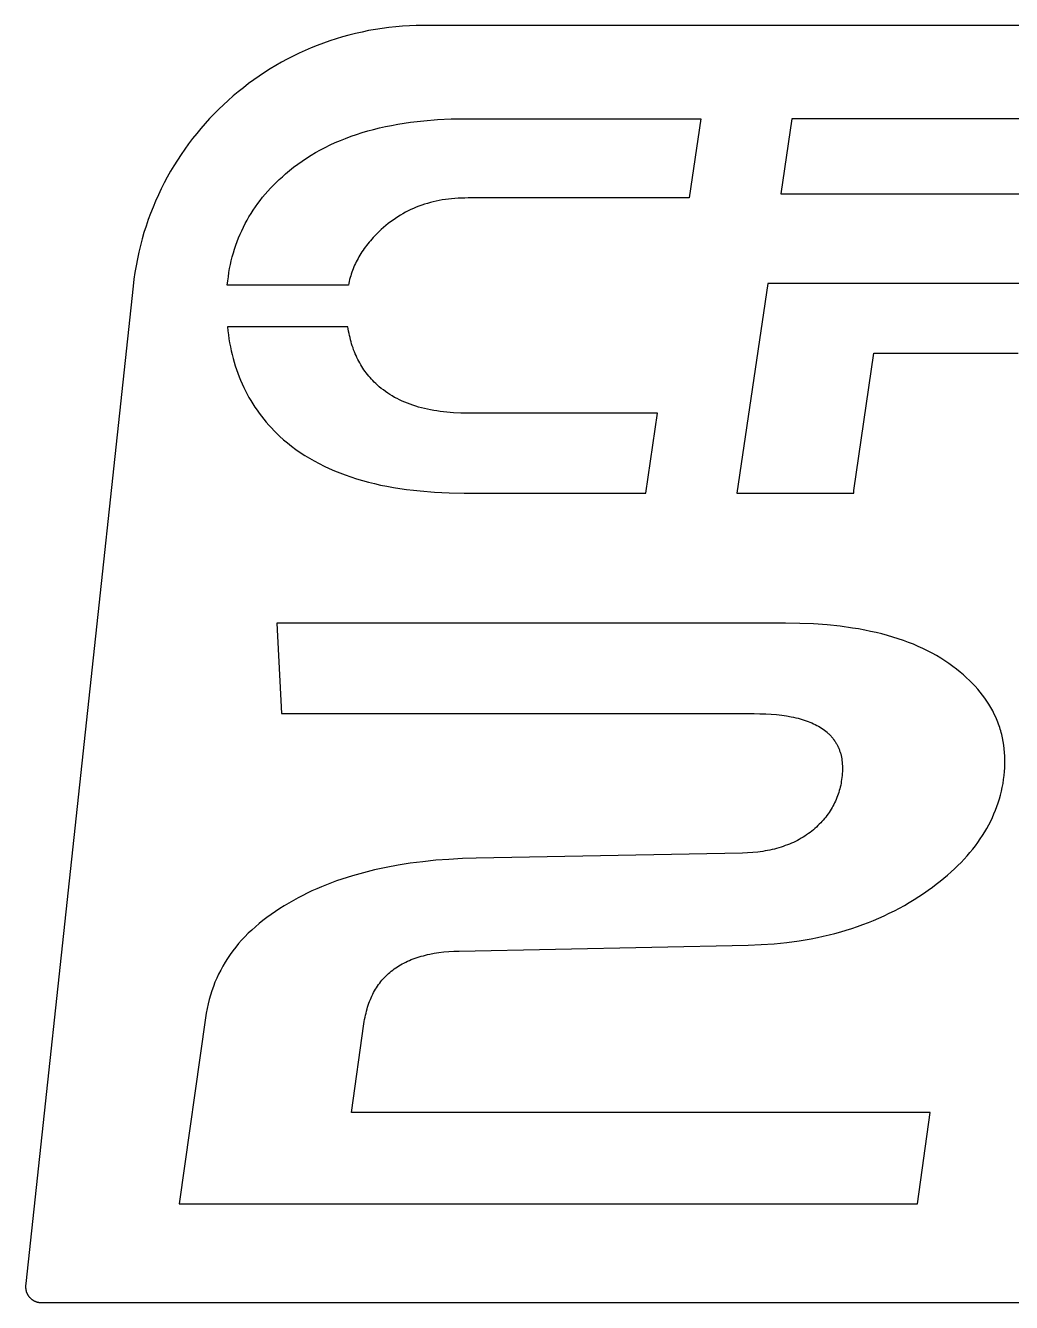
# Model space of a CAD drawing. Extents: x -120528 to -38681, y -40362 to 40632.
# Drawn here: x -62403.7 to -62311, y -38336 to -38216 of the extents above; entities that cross this region are included whole.
import ezdxf

# ---------------------------------------------------------------- set-up
doc = ezdxf.new("R2010")
doc.units = 0
doc.layers.get('0').update_dxf_attribs({"linetype": 'CONTINUOUS'})

msp = doc.modelspace()

# ---------------------------------------------------------------- linework, layer by layer
at = {"color": 40, "linetype": 'Continuous'}
for p, q in [((-62370.79, -38216.34), (-62371.42, -38216.45)), ((-62370.16, -38216.24), (-62370.79, -38216.34)), ((-62369.52, -38216.16), (-62370.16, -38216.24)), ((-62368.88, -38216.09), (-62369.52, -38216.16)), ((-62368.24, -38216.04), (-62368.88, -38216.09)), ((-62367.59, -38216), (-62368.24, -38216.04)), ((-62366.94, -38215.98), (-62367.59, -38216)), ((-62366.28, -38215.97), (-62366.94, -38215.98)), ((-61898.83, -38215.97), (-62366.28, -38215.97)), ((-62375.07, -38217.41), (-62375.66, -38217.62)), ((-62374.48, -38217.22), (-62375.07, -38217.41)), ((-62373.88, -38217.04), (-62374.48, -38217.22)), ((-62373.27, -38216.87), (-62373.88, -38217.04)), ((-62372.66, -38216.72), (-62373.27, -38216.87)), ((-62372.04, -38216.58), (-62372.66, -38216.72)), ((-62371.42, -38216.45), (-62372.04, -38216.58)), ((-62377.96, -38218.58), (-62378.52, -38218.85)), ((-62377.4, -38218.32), (-62377.96, -38218.58)), ((-62376.83, -38218.07), (-62377.4, -38218.32)), ((-62376.25, -38217.84), (-62376.83, -38218.07)), ((-62375.66, -38217.62), (-62376.25, -38217.84)), ((-62380.15, -38219.73), (-62380.68, -38220.05)), ((-62379.61, -38219.42), (-62380.15, -38219.73)), ((-62379.07, -38219.13), (-62379.61, -38219.42)), ((-62378.52, -38218.85), (-62379.07, -38219.13)), ((-62382.22, -38221.07), (-62382.72, -38221.43)), ((-62381.71, -38220.72), (-62382.22, -38221.07)), ((-62381.2, -38220.38), (-62381.71, -38220.72)), ((-62380.68, -38220.05), (-62381.2, -38220.38)), ((-62383.68, -38222.19), (-62384.15, -38222.59)), ((-62383.2, -38221.81), (-62383.68, -38222.19)), ((-62382.72, -38221.43), (-62383.2, -38221.81)), ((-62385.07, -38223.41), (-62385.51, -38223.84)), ((-62384.62, -38223), (-62385.07, -38223.41)), ((-62384.15, -38222.59), (-62384.62, -38223)), ((-62386.37, -38224.72), (-62386.79, -38225.17)), ((-62385.95, -38224.27), (-62386.37, -38224.72)), ((-62385.51, -38223.84), (-62385.95, -38224.27)), ((-62364.96, -38224.81), (-62363.65, -38224.75)), ((-62363.65, -38224.75), (-62362.29, -38224.73)), ((-62362.29, -38224.73), (-62340.2, -38224.73)), ((-62340.2, -38224.73), (-62341.29, -38232.17)), ((-62331.64, -38224.73), (-62332.67, -38231.77)), ((-62306.54, -38224.73), (-62331.64, -38224.73)), ((-62387.19, -38225.64), (-62387.58, -38226.11)), ((-62386.79, -38225.17), (-62387.19, -38225.64)), ((-62372.04, -38226.03), (-62371.5, -38225.87)), ((-62371.5, -38225.87), (-62370.96, -38225.73)), ((-62370.96, -38225.73), (-62370.4, -38225.59)), ((-62370.4, -38225.59), (-62369.84, -38225.46)), ((-62369.84, -38225.46), (-62369.26, -38225.35)), ((-62369.26, -38225.35), (-62368.68, -38225.24)), ((-62368.68, -38225.24), (-62368.08, -38225.14)), ((-62368.08, -38225.14), (-62367.48, -38225.05)), ((-62367.48, -38225.05), (-62366.86, -38224.98)), ((-62366.86, -38224.98), (-62366.24, -38224.91)), ((-62366.24, -38224.91), (-62364.96, -38224.81)), ((-62388.34, -38227.09), (-62388.7, -38227.59)), ((-62387.97, -38226.6), (-62388.34, -38227.09)), ((-62387.58, -38226.11), (-62387.97, -38226.6)), ((-62375.04, -38227.19), (-62374.57, -38226.97)), ((-62374.57, -38226.97), (-62374.08, -38226.76)), ((-62374.08, -38226.76), (-62373.59, -38226.57)), ((-62373.59, -38226.57), (-62373.08, -38226.38)), ((-62373.08, -38226.38), (-62372.56, -38226.2)), ((-62372.56, -38226.2), (-62372.04, -38226.03)), ((-62389.05, -38228.1), (-62389.39, -38228.61)), ((-62388.7, -38227.59), (-62389.05, -38228.1)), ((-62377.27, -38228.43), (-62376.84, -38228.16)), ((-62376.84, -38228.16), (-62376.41, -38227.9)), ((-62376.41, -38227.9), (-62375.96, -38227.66)), ((-62375.96, -38227.66), (-62375.51, -38227.42)), ((-62375.51, -38227.42), (-62375.04, -38227.19)), ((-62389.72, -38229.14), (-62390.04, -38229.67)), ((-62389.39, -38228.61), (-62389.72, -38229.14)), ((-62378.86, -38229.6), (-62378.48, -38229.29)), ((-62378.48, -38229.29), (-62378.09, -38228.99)), ((-62378.09, -38228.99), (-62377.68, -38228.71)), ((-62377.68, -38228.71), (-62377.27, -38228.43)), ((-62390.64, -38230.76), (-62390.92, -38231.32)), ((-62390.35, -38230.22), (-62390.64, -38230.76)), ((-62390.04, -38229.67), (-62390.35, -38230.22)), ((-62380.38, -38230.98), (-62380.11, -38230.71)), ((-62380.11, -38230.71), (-62379.82, -38230.44)), ((-62379.82, -38230.44), (-62379.53, -38230.18)), ((-62379.53, -38230.18), (-62379.23, -38229.92)), ((-62379.23, -38229.92), (-62378.86, -38229.6)), ((-62391.19, -38231.89), (-62391.45, -38232.46)), ((-62390.92, -38231.32), (-62391.19, -38231.89)), ((-62381.39, -38232.11), (-62381.15, -38231.82)), ((-62381.15, -38231.82), (-62380.9, -38231.54)), ((-62380.9, -38231.54), (-62380.64, -38231.25)), ((-62380.64, -38231.25), (-62380.38, -38230.98)), ((-62332.67, -38231.77), (-62292.17, -38231.77)), ((-62391.69, -38233.04), (-62391.92, -38233.62)), ((-62391.45, -38232.46), (-62391.69, -38233.04)), ((-62382.28, -38233.31), (-62382.07, -38233)), ((-62382.07, -38233), (-62381.85, -38232.7)), ((-62381.85, -38232.7), (-62381.63, -38232.4)), ((-62381.63, -38232.4), (-62381.39, -38232.11)), ((-62367.21, -38233.16), (-62367.46, -38233.27)), ((-62366.95, -38233.05), (-62367.21, -38233.16)), ((-62366.69, -38232.95), (-62366.95, -38233.05)), ((-62366.43, -38232.85), (-62366.69, -38232.95)), ((-62366.17, -38232.77), (-62366.43, -38232.85)), ((-62365.9, -38232.68), (-62366.17, -38232.77)), ((-62365.62, -38232.61), (-62365.9, -38232.68)), ((-62365.35, -38232.54), (-62365.62, -38232.61)), ((-62365.07, -38232.47), (-62365.35, -38232.54)), ((-62364.78, -38232.42), (-62365.07, -38232.47)), ((-62364.5, -38232.36), (-62364.78, -38232.42)), ((-62364.21, -38232.32), (-62364.5, -38232.36)), ((-62363.91, -38232.28), (-62364.21, -38232.32)), ((-62363.62, -38232.25), (-62363.91, -38232.28)), ((-62363.31, -38232.22), (-62363.62, -38232.25)), ((-62363.01, -38232.2), (-62363.31, -38232.22)), ((-62362.7, -38232.18), (-62363.01, -38232.2)), ((-62362.39, -38232.18), (-62362.7, -38232.18)), ((-62362.07, -38232.17), (-62362.39, -38232.18)), ((-62341.29, -38232.17), (-62362.07, -38232.17)), ((-62392.14, -38234.21), (-62392.34, -38234.81)), ((-62391.92, -38233.62), (-62392.14, -38234.21)), ((-62383.03, -38234.58), (-62382.85, -38234.26)), ((-62382.85, -38234.26), (-62382.67, -38233.94)), ((-62382.67, -38233.94), (-62382.48, -38233.62)), ((-62382.48, -38233.62), (-62382.28, -38233.31)), ((-62369.13, -38234.25), (-62369.36, -38234.41)), ((-62368.9, -38234.09), (-62369.13, -38234.25)), ((-62368.67, -38233.94), (-62368.9, -38234.09)), ((-62368.44, -38233.79), (-62368.67, -38233.94)), ((-62368.2, -38233.65), (-62368.44, -38233.79)), ((-62367.95, -38233.52), (-62368.2, -38233.65)), ((-62367.71, -38233.39), (-62367.95, -38233.52)), ((-62367.46, -38233.27), (-62367.71, -38233.39)), ((-62392.54, -38235.42), (-62392.71, -38236.03)), ((-62392.34, -38234.81), (-62392.54, -38235.42)), ((-62383.5, -38235.58), (-62383.35, -38235.25)), ((-62383.35, -38235.25), (-62383.2, -38234.91)), ((-62383.2, -38234.91), (-62383.03, -38234.58)), ((-62370.44, -38235.34), (-62370.73, -38235.62)), ((-62370.23, -38235.14), (-62370.44, -38235.34)), ((-62370.02, -38234.95), (-62370.23, -38235.14)), ((-62369.8, -38234.76), (-62370.02, -38234.95)), ((-62369.58, -38234.58), (-62369.8, -38234.76)), ((-62369.36, -38234.41), (-62369.58, -38234.58)), ((-62392.88, -38236.65), (-62393.03, -38237.27)), ((-62392.71, -38236.03), (-62392.88, -38236.65)), ((-62384.02, -38236.98), (-62383.91, -38236.62)), ((-62383.91, -38236.62), (-62383.78, -38236.27)), ((-62383.78, -38236.27), (-62383.65, -38235.93)), ((-62383.65, -38235.93), (-62383.5, -38235.58)), ((-62371.73, -38236.78), (-62371.84, -38236.93)), ((-62371.62, -38236.63), (-62371.73, -38236.78)), ((-62371.5, -38236.48), (-62371.62, -38236.63)), ((-62371.38, -38236.33), (-62371.5, -38236.48)), ((-62371.26, -38236.19), (-62371.38, -38236.33)), ((-62371, -38235.9), (-62371.26, -38236.19)), ((-62370.73, -38235.62), (-62371, -38235.9)), ((-62393.16, -38237.9), (-62393.29, -38238.54)), ((-62393.03, -38237.27), (-62393.16, -38237.9)), ((-62384.33, -38238.07), (-62384.24, -38237.7)), ((-62384.24, -38237.7), (-62384.13, -38237.34)), ((-62384.13, -38237.34), (-62384.02, -38236.98)), ((-62372.42, -38237.85), (-62372.51, -38238.01)), ((-62372.33, -38237.7), (-62372.42, -38237.85)), ((-62372.24, -38237.54), (-62372.33, -38237.7)), ((-62372.15, -38237.39), (-62372.24, -38237.54)), ((-62372.05, -38237.23), (-62372.15, -38237.39)), ((-62371.95, -38237.08), (-62372.05, -38237.23)), ((-62371.84, -38236.93), (-62371.95, -38237.08)), ((-62393.39, -38239.18), (-62393.48, -38239.82)), ((-62393.29, -38238.54), (-62393.39, -38239.18)), ((-62384.56, -38239.19), (-62384.49, -38238.81)), ((-62384.49, -38238.81), (-62384.41, -38238.44)), ((-62384.41, -38238.44), (-62384.33, -38238.07)), ((-62373, -38239.15), (-62373.06, -38239.32)), ((-62372.94, -38238.99), (-62373, -38239.15)), ((-62372.88, -38238.82), (-62372.94, -38238.99)), ((-62372.81, -38238.66), (-62372.88, -38238.82)), ((-62372.74, -38238.49), (-62372.81, -38238.66)), ((-62372.66, -38238.33), (-62372.74, -38238.49)), ((-62372.59, -38238.17), (-62372.66, -38238.33)), ((-62372.51, -38238.01), (-62372.59, -38238.17)), ((-62393.48, -38239.82), (-62393.56, -38240.47)), ((-62384.71, -38240.36), (-62384.67, -38239.97)), ((-62373.33, -38240.36), (-62384.71, -38240.36)), ((-62384.67, -38239.97), (-62384.61, -38239.58)), ((-62384.61, -38239.58), (-62384.56, -38239.19)), ((-62373.29, -38240.18), (-62373.33, -38240.36)), ((-62373.25, -38240.01), (-62373.29, -38240.18)), ((-62373.21, -38239.84), (-62373.25, -38240.01)), ((-62373.16, -38239.66), (-62373.21, -38239.84)), ((-62373.11, -38239.49), (-62373.16, -38239.66)), ((-62373.06, -38239.32), (-62373.11, -38239.49)), ((-62333.91, -38240.21), (-62336.8, -38259.9)), ((-62307.81, -38240.21), (-62333.91, -38240.21)), ((-62393.56, -38240.47), (-62403.64, -38334.18)), ((-62373.37, -38244.27), (-62384.7, -38244.27)), ((-62384.7, -38244.27), (-62384.65, -38244.65)), ((-62384.65, -38244.65), (-62384.61, -38245.04)), ((-62384.61, -38245.04), (-62384.55, -38245.42)), ((-62373.34, -38244.48), (-62373.37, -38244.27)), ((-62373.3, -38244.69), (-62373.34, -38244.48)), ((-62373.26, -38244.9), (-62373.3, -38244.69)), ((-62373.22, -38245.1), (-62373.26, -38244.9)), ((-62373.17, -38245.3), (-62373.22, -38245.1)), ((-62384.55, -38245.42), (-62384.49, -38245.79)), ((-62384.49, -38245.79), (-62384.42, -38246.16)), ((-62384.42, -38246.16), (-62384.34, -38246.53)), ((-62373.12, -38245.5), (-62373.17, -38245.3)), ((-62373.07, -38245.7), (-62373.12, -38245.5)), ((-62373.02, -38245.89), (-62373.07, -38245.7)), ((-62372.96, -38246.08), (-62373.02, -38245.89)), ((-62372.89, -38246.27), (-62372.96, -38246.08)), ((-62372.83, -38246.45), (-62372.89, -38246.27)), ((-62384.34, -38246.53), (-62384.25, -38246.89)), ((-62384.25, -38246.89), (-62384.16, -38247.25)), ((-62384.16, -38247.25), (-62384.06, -38247.61)), ((-62372.76, -38246.64), (-62372.83, -38246.45)), ((-62372.68, -38246.82), (-62372.76, -38246.64)), ((-62372.61, -38246.99), (-62372.68, -38246.82)), ((-62372.52, -38247.17), (-62372.61, -38246.99)), ((-62372.44, -38247.34), (-62372.52, -38247.17)), ((-62372.35, -38247.51), (-62372.44, -38247.34)), ((-62372.26, -38247.68), (-62372.35, -38247.51)), ((-62325.82, -38259.66), (-62323.92, -38246.77)), ((-62323.92, -38246.77), (-62310.38, -38246.77)), ((-62384.06, -38247.61), (-62383.96, -38247.96)), ((-62383.96, -38247.96), (-62383.84, -38248.3)), ((-62383.84, -38248.3), (-62383.72, -38248.64)), ((-62383.72, -38248.64), (-62383.59, -38248.98)), ((-62372.17, -38247.84), (-62372.26, -38247.68)), ((-62372.07, -38248), (-62372.17, -38247.84)), ((-62371.97, -38248.16), (-62372.07, -38248)), ((-62371.86, -38248.32), (-62371.97, -38248.16)), ((-62371.75, -38248.47), (-62371.86, -38248.32)), ((-62371.64, -38248.62), (-62371.75, -38248.47)), ((-62371.52, -38248.77), (-62371.64, -38248.62)), ((-62371.4, -38248.92), (-62371.52, -38248.77)), ((-62383.59, -38248.98), (-62383.46, -38249.31)), ((-62383.46, -38249.31), (-62383.31, -38249.64)), ((-62383.31, -38249.64), (-62383.16, -38249.97)), ((-62383.16, -38249.97), (-62383.01, -38250.29)), ((-62371.28, -38249.06), (-62371.4, -38248.92)), ((-62371.15, -38249.2), (-62371.28, -38249.06)), ((-62371.02, -38249.34), (-62371.15, -38249.2)), ((-62370.89, -38249.48), (-62371.02, -38249.34)), ((-62370.75, -38249.61), (-62370.89, -38249.48)), ((-62370.61, -38249.75), (-62370.75, -38249.61)), ((-62370.43, -38249.91), (-62370.61, -38249.75)), ((-62370.23, -38250.07), (-62370.43, -38249.91)), ((-62383.01, -38250.29), (-62382.84, -38250.6)), ((-62382.84, -38250.6), (-62382.67, -38250.92)), ((-62382.67, -38250.92), (-62382.49, -38251.22)), ((-62370.04, -38250.22), (-62370.23, -38250.07)), ((-62369.84, -38250.37), (-62370.04, -38250.22)), ((-62369.63, -38250.51), (-62369.84, -38250.37)), ((-62369.42, -38250.65), (-62369.63, -38250.51)), ((-62369.2, -38250.78), (-62369.42, -38250.65)), ((-62368.98, -38250.91), (-62369.2, -38250.78)), ((-62368.75, -38251.03), (-62368.98, -38250.91)), ((-62368.51, -38251.15), (-62368.75, -38251.03)), ((-62368.27, -38251.26), (-62368.51, -38251.15)), ((-62382.49, -38251.22), (-62382.31, -38251.53)), ((-62382.31, -38251.53), (-62382.11, -38251.82)), ((-62382.11, -38251.82), (-62381.91, -38252.12)), ((-62381.91, -38252.12), (-62381.71, -38252.41)), ((-62368.03, -38251.36), (-62368.27, -38251.26)), ((-62367.78, -38251.46), (-62368.03, -38251.36)), ((-62367.53, -38251.56), (-62367.78, -38251.46)), ((-62367.27, -38251.65), (-62367.53, -38251.56)), ((-62367, -38251.74), (-62367.27, -38251.65)), ((-62366.73, -38251.82), (-62367, -38251.74)), ((-62366.46, -38251.89), (-62366.73, -38251.82)), ((-62366.18, -38251.96), (-62366.46, -38251.89)), ((-62365.89, -38252.03), (-62366.18, -38251.96)), ((-62365.6, -38252.09), (-62365.89, -38252.03)), ((-62365.3, -38252.14), (-62365.6, -38252.09)), ((-62365, -38252.19), (-62365.3, -38252.14)), ((-62364.7, -38252.24), (-62365, -38252.19)), ((-62364.39, -38252.28), (-62364.7, -38252.24)), ((-62364.07, -38252.31), (-62364.39, -38252.28)), ((-62363.43, -38252.36), (-62364.07, -38252.31)), ((-62362.76, -38252.39), (-62363.43, -38252.36)), ((-62381.71, -38252.41), (-62381.49, -38252.69)), ((-62381.49, -38252.69), (-62381.27, -38252.97)), ((-62381.27, -38252.97), (-62381.04, -38253.25)), ((-62381.04, -38253.25), (-62380.81, -38253.52)), ((-62380.81, -38253.52), (-62380.56, -38253.79)), ((-62362.07, -38252.4), (-62362.76, -38252.39)), ((-62344.27, -38252.4), (-62362.07, -38252.4)), ((-62345.37, -38259.9), (-62344.27, -38252.4)), ((-62380.56, -38253.79), (-62380.31, -38254.05)), ((-62380.31, -38254.05), (-62380.05, -38254.3)), ((-62380.05, -38254.3), (-62379.79, -38254.56)), ((-62379.79, -38254.56), (-62379.42, -38254.89)), ((-62379.42, -38254.89), (-62379.05, -38255.2)), ((-62379.05, -38255.2), (-62378.66, -38255.51)), ((-62378.66, -38255.51), (-62378.26, -38255.81)), ((-62378.26, -38255.81), (-62377.85, -38256.09)), ((-62377.85, -38256.09), (-62377.42, -38256.37)), ((-62377.42, -38256.37), (-62376.99, -38256.63)), ((-62376.99, -38256.63), (-62376.54, -38256.89)), ((-62376.54, -38256.89), (-62376.08, -38257.14)), ((-62376.08, -38257.14), (-62375.61, -38257.37)), ((-62375.61, -38257.37), (-62375.13, -38257.59)), ((-62375.13, -38257.59), (-62374.64, -38257.81)), ((-62374.64, -38257.81), (-62374.14, -38258.01)), ((-62374.14, -38258.01), (-62373.62, -38258.2)), ((-62373.62, -38258.2), (-62373.1, -38258.39)), ((-62373.1, -38258.39), (-62372.56, -38258.56)), ((-62372.56, -38258.56), (-62372.01, -38258.72)), ((-62372.01, -38258.72), (-62371.45, -38258.87)), ((-62371.45, -38258.87), (-62370.88, -38259.01)), ((-62370.88, -38259.01), (-62370.3, -38259.15)), ((-62370.3, -38259.15), (-62369.7, -38259.27)), ((-62369.7, -38259.27), (-62369.1, -38259.38)), ((-62369.1, -38259.38), (-62368.48, -38259.47)), ((-62368.48, -38259.47), (-62367.85, -38259.56)), ((-62367.85, -38259.56), (-62367.22, -38259.64)), ((-62367.22, -38259.64), (-62366.57, -38259.71)), ((-62366.57, -38259.71), (-62365.24, -38259.82)), ((-62365.24, -38259.82), (-62363.86, -38259.88)), ((-62363.86, -38259.88), (-62362.44, -38259.9)), ((-62362.44, -38259.9), (-62345.37, -38259.9)), ((-62336.8, -38259.9), (-62325.82, -38259.9)), ((-62325.82, -38259.9), (-62325.82, -38259.66)), ((-62332.25, -38272.14), (-62380.04, -38272.14)), ((-62380.04, -38272.14), (-62379.61, -38280.63)), ((-62330.9, -38272.16), (-62332.25, -38272.14)), ((-62329.59, -38272.21), (-62330.9, -38272.16)), ((-62328.33, -38272.3), (-62329.59, -38272.21)), ((-62327.11, -38272.43), (-62328.33, -38272.3)), ((-62325.93, -38272.59), (-62327.11, -38272.43)), ((-62325.36, -38272.68), (-62325.93, -38272.59)), ((-62324.79, -38272.79), (-62325.36, -38272.68)), ((-62324.24, -38272.9), (-62324.79, -38272.79)), ((-62323.7, -38273.02), (-62324.24, -38272.9)), ((-62323.17, -38273.15), (-62323.7, -38273.02)), ((-62322.65, -38273.29), (-62323.17, -38273.15)), ((-62322.14, -38273.44), (-62322.65, -38273.29)), ((-62321.64, -38273.6), (-62322.14, -38273.44)), ((-62321.16, -38273.76), (-62321.64, -38273.6)), ((-62320.68, -38273.94), (-62321.16, -38273.76)), ((-62320.22, -38274.12), (-62320.68, -38273.94)), ((-62319.76, -38274.32), (-62320.22, -38274.12)), ((-62319.32, -38274.52), (-62319.76, -38274.32)), ((-62318.88, -38274.73), (-62319.32, -38274.52)), ((-62318.46, -38274.95), (-62318.88, -38274.73)), ((-62318.05, -38275.18), (-62318.46, -38274.95)), ((-62317.65, -38275.42), (-62318.05, -38275.18)), ((-62317.26, -38275.67), (-62317.65, -38275.42)), ((-62316.88, -38275.92), (-62317.26, -38275.67)), ((-62316.51, -38276.19), (-62316.88, -38275.92)), ((-62316.15, -38276.46), (-62316.51, -38276.19)), ((-62315.81, -38276.75), (-62316.15, -38276.46)), ((-62315.51, -38277), (-62315.81, -38276.75)), ((-62315.22, -38277.26), (-62315.51, -38277)), ((-62314.94, -38277.52), (-62315.22, -38277.26)), ((-62314.67, -38277.79), (-62314.94, -38277.52)), ((-62314.41, -38278.06), (-62314.67, -38277.79)), ((-62314.17, -38278.33), (-62314.41, -38278.06)), ((-62313.93, -38278.61), (-62314.17, -38278.33)), ((-62313.71, -38278.89), (-62313.93, -38278.61)), ((-62313.5, -38279.18), (-62313.71, -38278.89)), ((-62313.3, -38279.47), (-62313.5, -38279.18)), ((-62313.11, -38279.76), (-62313.3, -38279.47)), ((-62312.93, -38280.06), (-62313.11, -38279.76)), ((-62379.61, -38280.63), (-62335.19, -38280.63)), ((-62335.19, -38280.63), (-62334.64, -38280.64)), ((-62334.64, -38280.64), (-62334.1, -38280.66)), ((-62334.1, -38280.66), (-62333.58, -38280.69)), ((-62333.58, -38280.69), (-62333.07, -38280.73)), ((-62333.07, -38280.73), (-62332.59, -38280.79)), ((-62332.59, -38280.79), (-62332.13, -38280.85)), ((-62332.13, -38280.85), (-62331.69, -38280.93)), ((-62331.69, -38280.93), (-62331.47, -38280.97)), ((-62331.47, -38280.97), (-62331.26, -38281.02)), ((-62331.26, -38281.02), (-62331.06, -38281.07)), ((-62331.06, -38281.07), (-62330.86, -38281.12)), ((-62330.86, -38281.12), (-62330.67, -38281.18)), ((-62330.67, -38281.18), (-62330.48, -38281.24)), ((-62312.76, -38280.36), (-62312.93, -38280.06)), ((-62312.61, -38280.67), (-62312.76, -38280.36)), ((-62312.46, -38280.98), (-62312.61, -38280.67)), ((-62312.39, -38281.13), (-62312.46, -38280.98)), ((-62312.33, -38281.29), (-62312.39, -38281.13)), ((-62330.48, -38281.24), (-62330.29, -38281.3)), ((-62330.29, -38281.3), (-62330.11, -38281.37)), ((-62330.11, -38281.37), (-62329.94, -38281.43)), ((-62329.94, -38281.43), (-62329.77, -38281.51)), ((-62329.77, -38281.51), (-62329.6, -38281.58)), ((-62329.6, -38281.58), (-62329.44, -38281.66)), ((-62329.44, -38281.66), (-62329.29, -38281.74)), ((-62329.29, -38281.74), (-62329.14, -38281.82)), ((-62329.14, -38281.82), (-62328.99, -38281.91)), ((-62328.99, -38281.91), (-62328.85, -38282)), ((-62328.85, -38282), (-62328.71, -38282.09)), ((-62328.71, -38282.09), (-62328.58, -38282.18)), ((-62328.58, -38282.18), (-62328.46, -38282.28)), ((-62328.46, -38282.28), (-62328.33, -38282.38)), ((-62312.27, -38281.45), (-62312.33, -38281.29)), ((-62312.21, -38281.61), (-62312.27, -38281.45)), ((-62312.15, -38281.77), (-62312.21, -38281.61)), ((-62312.1, -38281.93), (-62312.15, -38281.77)), ((-62312.05, -38282.09), (-62312.1, -38281.93)), ((-62312, -38282.25), (-62312.05, -38282.09)), ((-62311.95, -38282.42), (-62312, -38282.25)), ((-62328.33, -38282.38), (-62328.28, -38282.43)), ((-62328.28, -38282.43), (-62328.22, -38282.49)), ((-62328.22, -38282.49), (-62328.16, -38282.54)), ((-62328.16, -38282.54), (-62328.11, -38282.59)), ((-62328.11, -38282.59), (-62328.05, -38282.65)), ((-62328.05, -38282.65), (-62328, -38282.7)), ((-62328, -38282.7), (-62327.95, -38282.76)), ((-62327.95, -38282.76), (-62327.9, -38282.82)), ((-62327.9, -38282.82), (-62327.85, -38282.88)), ((-62327.85, -38282.88), (-62327.8, -38282.93)), ((-62327.8, -38282.93), (-62327.75, -38282.99)), ((-62327.75, -38282.99), (-62327.71, -38283.05)), ((-62327.71, -38283.05), (-62327.66, -38283.11)), ((-62327.66, -38283.11), (-62327.62, -38283.18)), ((-62327.62, -38283.18), (-62327.58, -38283.24)), ((-62327.58, -38283.24), (-62327.54, -38283.3)), ((-62327.54, -38283.3), (-62327.5, -38283.37)), ((-62327.5, -38283.37), (-62327.46, -38283.43)), ((-62327.46, -38283.43), (-62327.42, -38283.5)), ((-62327.42, -38283.5), (-62327.39, -38283.56)), ((-62327.39, -38283.56), (-62327.35, -38283.63)), ((-62311.91, -38282.58), (-62311.95, -38282.42)), ((-62311.83, -38282.92), (-62311.91, -38282.58)), ((-62311.77, -38283.25), (-62311.83, -38282.92)), ((-62311.72, -38283.59), (-62311.77, -38283.25)), ((-62327.35, -38283.63), (-62327.32, -38283.7)), ((-62327.32, -38283.7), (-62327.29, -38283.77)), ((-62327.29, -38283.77), (-62327.26, -38283.83)), ((-62327.26, -38283.83), (-62327.23, -38283.9)), ((-62327.23, -38283.9), (-62327.2, -38283.98)), ((-62327.2, -38283.98), (-62327.17, -38284.05)), ((-62327.17, -38284.05), (-62327.15, -38284.12)), ((-62327.15, -38284.12), (-62327.12, -38284.19)), ((-62327.12, -38284.19), (-62327.1, -38284.27)), ((-62327.1, -38284.27), (-62327.08, -38284.34)), ((-62327.08, -38284.34), (-62327.05, -38284.42)), ((-62327.05, -38284.42), (-62327.02, -38284.57)), ((-62327.02, -38284.57), (-62326.98, -38284.72)), ((-62326.98, -38284.72), (-62326.95, -38284.88)), ((-62311.67, -38283.94), (-62311.72, -38283.59)), ((-62311.64, -38284.28), (-62311.67, -38283.94)), ((-62311.62, -38284.64), (-62311.64, -38284.28)), ((-62311.61, -38284.99), (-62311.62, -38284.64)), ((-62326.95, -38284.88), (-62326.93, -38285.04)), ((-62326.93, -38285.04), (-62326.91, -38285.21)), ((-62326.91, -38285.21), (-62326.9, -38285.38)), ((-62326.9, -38285.38), (-62326.89, -38285.55)), ((-62326.89, -38285.55), (-62326.88, -38285.72)), ((-62326.88, -38285.9), (-62326.89, -38286.08)), ((-62326.88, -38285.72), (-62326.88, -38285.9)), ((-62311.65, -38286.08), (-62311.63, -38285.72)), ((-62311.63, -38285.72), (-62311.61, -38285.35)), ((-62311.61, -38285.35), (-62311.61, -38284.99)), ((-62326.99, -38287.01), (-62327.02, -38287.18)), ((-62326.96, -38286.83), (-62326.99, -38287.01)), ((-62326.93, -38286.64), (-62326.96, -38286.83)), ((-62326.91, -38286.45), (-62326.93, -38286.64)), ((-62326.9, -38286.26), (-62326.91, -38286.45)), ((-62326.89, -38286.08), (-62326.9, -38286.26)), ((-62311.79, -38287.2), (-62311.74, -38286.83)), ((-62311.74, -38286.83), (-62311.69, -38286.45)), ((-62311.69, -38286.45), (-62311.65, -38286.08)), ((-62327.34, -38288.37), (-62327.41, -38288.53)), ((-62327.28, -38288.2), (-62327.34, -38288.37)), ((-62327.23, -38288.04), (-62327.28, -38288.2)), ((-62327.18, -38287.87), (-62327.23, -38288.04)), ((-62327.13, -38287.7), (-62327.18, -38287.87)), ((-62327.09, -38287.53), (-62327.13, -38287.7)), ((-62327.05, -38287.36), (-62327.09, -38287.53)), ((-62327.02, -38287.18), (-62327.05, -38287.36)), ((-62312.13, -38288.65), (-62312.03, -38288.29)), ((-62312.03, -38288.29), (-62311.94, -38287.93)), ((-62311.94, -38287.93), (-62311.86, -38287.57)), ((-62311.86, -38287.57), (-62311.79, -38287.2)), ((-62327.86, -38289.47), (-62327.95, -38289.62)), ((-62327.78, -38289.32), (-62327.86, -38289.47)), ((-62327.69, -38289.16), (-62327.78, -38289.32)), ((-62327.62, -38289.01), (-62327.69, -38289.16)), ((-62327.54, -38288.85), (-62327.62, -38289.01)), ((-62327.47, -38288.69), (-62327.54, -38288.85)), ((-62327.41, -38288.53), (-62327.47, -38288.69)), ((-62312.49, -38289.71), (-62312.36, -38289.36)), ((-62312.36, -38289.36), (-62312.24, -38289.01)), ((-62312.24, -38289.01), (-62312.13, -38288.65)), ((-62328.81, -38290.76), (-62328.93, -38290.9)), ((-62328.69, -38290.63), (-62328.81, -38290.76)), ((-62328.57, -38290.49), (-62328.69, -38290.63)), ((-62328.46, -38290.35), (-62328.57, -38290.49)), ((-62328.35, -38290.2), (-62328.46, -38290.35)), ((-62328.24, -38290.06), (-62328.35, -38290.2)), ((-62328.14, -38289.92), (-62328.24, -38290.06)), ((-62328.04, -38289.77), (-62328.14, -38289.92)), ((-62327.95, -38289.62), (-62328.04, -38289.77)), ((-62313.13, -38291.08), (-62312.95, -38290.75)), ((-62312.95, -38290.75), (-62312.79, -38290.4)), ((-62312.79, -38290.4), (-62312.64, -38290.06)), ((-62312.64, -38290.06), (-62312.49, -38289.71)), ((-62330.08, -38291.91), (-62330.25, -38292.03)), ((-62329.92, -38291.79), (-62330.08, -38291.91)), ((-62329.76, -38291.67), (-62329.92, -38291.79)), ((-62329.61, -38291.55), (-62329.76, -38291.67)), ((-62329.47, -38291.42), (-62329.61, -38291.55)), ((-62329.33, -38291.29), (-62329.47, -38291.42)), ((-62329.19, -38291.16), (-62329.33, -38291.29)), ((-62329.06, -38291.03), (-62329.19, -38291.16)), ((-62328.93, -38290.9), (-62329.06, -38291.03)), ((-62313.71, -38292.08), (-62313.5, -38291.75)), ((-62313.5, -38291.75), (-62313.31, -38291.42)), ((-62313.31, -38291.42), (-62313.13, -38291.08)), ((-62332.45, -38293.12), (-62332.66, -38293.18)), ((-62332.26, -38293.04), (-62332.45, -38293.12)), ((-62332.06, -38292.97), (-62332.26, -38293.04)), ((-62331.86, -38292.89), (-62332.06, -38292.97)), ((-62331.67, -38292.81), (-62331.86, -38292.89)), ((-62331.49, -38292.73), (-62331.67, -38292.81)), ((-62331.3, -38292.64), (-62331.49, -38292.73)), ((-62331.12, -38292.55), (-62331.3, -38292.64)), ((-62330.94, -38292.45), (-62331.12, -38292.55)), ((-62330.76, -38292.35), (-62330.94, -38292.45)), ((-62330.59, -38292.25), (-62330.76, -38292.35)), ((-62330.42, -38292.14), (-62330.59, -38292.25)), ((-62330.25, -38292.03), (-62330.42, -38292.14)), ((-62314.64, -38293.37), (-62314.39, -38293.05)), ((-62314.39, -38293.05), (-62314.15, -38292.73)), ((-62314.15, -38292.73), (-62313.93, -38292.41)), ((-62313.93, -38292.41), (-62313.71, -38292.08)), ((-62363.88, -38294.33), (-62365.12, -38294.42)), ((-62362.61, -38294.26), (-62363.88, -38294.33)), ((-62361.31, -38294.21), (-62362.61, -38294.26)), ((-62336.29, -38293.74), (-62361.31, -38294.21)), ((-62335.8, -38293.72), (-62336.29, -38293.74)), ((-62335.31, -38293.69), (-62335.8, -38293.72)), ((-62334.84, -38293.64), (-62335.31, -38293.69)), ((-62334.61, -38293.61), (-62334.84, -38293.64)), ((-62334.38, -38293.58), (-62334.61, -38293.61)), ((-62334.16, -38293.54), (-62334.38, -38293.58)), ((-62333.93, -38293.5), (-62334.16, -38293.54)), ((-62333.71, -38293.46), (-62333.93, -38293.5)), ((-62333.5, -38293.41), (-62333.71, -38293.46)), ((-62333.28, -38293.36), (-62333.5, -38293.41)), ((-62333.07, -38293.3), (-62333.28, -38293.36)), ((-62332.86, -38293.24), (-62333.07, -38293.3)), ((-62332.66, -38293.18), (-62332.86, -38293.24)), ((-62315.73, -38294.61), (-62315.44, -38294.3)), ((-62315.44, -38294.3), (-62315.16, -38294)), ((-62315.16, -38294), (-62314.9, -38293.68)), ((-62314.9, -38293.68), (-62314.64, -38293.37)), ((-62370.86, -38295.32), (-62371.92, -38295.59)), ((-62369.77, -38295.09), (-62370.86, -38295.32)), ((-62368.65, -38294.88), (-62369.77, -38295.09)), ((-62367.51, -38294.7), (-62368.65, -38294.88)), ((-62366.33, -38294.55), (-62367.51, -38294.7)), ((-62365.12, -38294.42), (-62366.33, -38294.55)), ((-62317, -38295.8), (-62316.67, -38295.51)), ((-62316.67, -38295.51), (-62316.34, -38295.21)), ((-62316.34, -38295.21), (-62316.03, -38294.91)), ((-62316.03, -38294.91), (-62315.73, -38294.61)), ((-62375.38, -38296.72), (-62375.84, -38296.91)), ((-62374.91, -38296.54), (-62375.38, -38296.72)), ((-62374.43, -38296.36), (-62374.91, -38296.54)), ((-62373.94, -38296.19), (-62374.43, -38296.36)), ((-62372.94, -38295.88), (-62373.94, -38296.19)), ((-62371.92, -38295.59), (-62372.94, -38295.88)), ((-62318.43, -38296.95), (-62318.06, -38296.67)), ((-62318.06, -38296.67), (-62317.69, -38296.38)), ((-62317.69, -38296.38), (-62317.34, -38296.09)), ((-62317.34, -38296.09), (-62317, -38295.8)), ((-62378.05, -38297.95), (-62378.47, -38298.18)), ((-62377.62, -38297.73), (-62378.05, -38297.95)), ((-62377.19, -38297.51), (-62377.62, -38297.73)), ((-62376.75, -38297.3), (-62377.19, -38297.51)), ((-62376.3, -38297.1), (-62376.75, -38297.3)), ((-62375.84, -38296.91), (-62376.3, -38297.1)), ((-62320.14, -38298.11), (-62319.69, -38297.83)), ((-62319.69, -38297.83), (-62319.25, -38297.53)), ((-62319.25, -38297.53), (-62318.82, -38297.23)), ((-62318.82, -38297.23), (-62318.43, -38296.95)), ((-62379.78, -38298.95), (-62380.19, -38299.22)), ((-62379.35, -38298.69), (-62379.78, -38298.95)), ((-62378.92, -38298.43), (-62379.35, -38298.69)), ((-62378.47, -38298.18), (-62378.92, -38298.43)), ((-62322.48, -38299.4), (-62322, -38299.16)), ((-62322, -38299.16), (-62321.52, -38298.91)), ((-62321.52, -38298.91), (-62321.06, -38298.65)), ((-62321.06, -38298.65), (-62320.6, -38298.39)), ((-62320.6, -38298.39), (-62320.14, -38298.11)), ((-62381.72, -38300.36), (-62382.07, -38300.66)), ((-62381.36, -38300.07), (-62381.72, -38300.36)), ((-62380.98, -38299.78), (-62381.36, -38300.07)), ((-62380.59, -38299.5), (-62380.98, -38299.78)), ((-62380.19, -38299.22), (-62380.59, -38299.5)), ((-62324.96, -38300.46), (-62324.45, -38300.26)), ((-62324.45, -38300.26), (-62323.95, -38300.06)), ((-62323.95, -38300.06), (-62323.45, -38299.85)), ((-62323.45, -38299.85), (-62322.96, -38299.63)), ((-62322.96, -38299.63), (-62322.48, -38299.4)), ((-62382.74, -38301.28), (-62383.05, -38301.6)), ((-62382.41, -38300.97), (-62382.74, -38301.28)), ((-62382.07, -38300.66), (-62382.41, -38300.97)), ((-62329.24, -38301.67), (-62328.69, -38301.55)), ((-62328.69, -38301.55), (-62328.14, -38301.42)), ((-62328.14, -38301.42), (-62327.59, -38301.29)), ((-62327.59, -38301.29), (-62327.05, -38301.14)), ((-62327.05, -38301.14), (-62326.52, -38300.98)), ((-62326.52, -38300.98), (-62325.99, -38300.82)), ((-62325.99, -38300.82), (-62325.47, -38300.64)), ((-62325.47, -38300.64), (-62324.96, -38300.46)), ((-62383.92, -38302.59), (-62384.19, -38302.93)), ((-62383.65, -38302.25), (-62383.92, -38302.59)), ((-62383.36, -38301.92), (-62383.65, -38302.25)), ((-62383.05, -38301.6), (-62383.36, -38301.92)), ((-62362.92, -38302.95), (-62335.76, -38302.39)), ((-62335.76, -38302.39), (-62334.52, -38302.34)), ((-62334.52, -38302.34), (-62333.31, -38302.26)), ((-62333.31, -38302.26), (-62332.12, -38302.14)), ((-62332.12, -38302.14), (-62330.95, -38301.98)), ((-62330.95, -38301.98), (-62329.81, -38301.79)), ((-62329.81, -38301.79), (-62329.24, -38301.67)), ((-62384.68, -38303.63), (-62384.91, -38303.99)), ((-62384.44, -38303.28), (-62384.68, -38303.63)), ((-62384.19, -38302.93), (-62384.44, -38303.28)), ((-62367.93, -38303.98), (-62367.76, -38303.9)), ((-62367.76, -38303.9), (-62367.59, -38303.83)), ((-62367.59, -38303.83), (-62367.41, -38303.75)), ((-62367.41, -38303.75), (-62367.23, -38303.68)), ((-62367.23, -38303.68), (-62367.05, -38303.62)), ((-62367.05, -38303.62), (-62366.86, -38303.55)), ((-62366.86, -38303.55), (-62366.67, -38303.49)), ((-62366.67, -38303.49), (-62366.48, -38303.43)), ((-62366.48, -38303.43), (-62366.28, -38303.38)), ((-62366.28, -38303.38), (-62366.08, -38303.33)), ((-62366.08, -38303.33), (-62365.88, -38303.28)), ((-62365.88, -38303.28), (-62365.67, -38303.24)), ((-62365.67, -38303.24), (-62365.25, -38303.16)), ((-62365.25, -38303.16), (-62364.81, -38303.09)), ((-62364.81, -38303.09), (-62364.36, -38303.03)), ((-62364.36, -38303.03), (-62363.89, -38302.99)), ((-62363.89, -38302.99), (-62363.41, -38302.96)), ((-62363.41, -38302.96), (-62362.92, -38302.95)), ((-62385.52, -38305.11), (-62385.7, -38305.49)), ((-62385.33, -38304.73), (-62385.52, -38305.11)), ((-62385.13, -38304.36), (-62385.33, -38304.73)), ((-62384.91, -38303.99), (-62385.13, -38304.36)), ((-62369.69, -38305.19), (-62369.56, -38305.07)), ((-62369.56, -38305.07), (-62369.43, -38304.95)), ((-62369.43, -38304.95), (-62369.3, -38304.84)), ((-62369.3, -38304.84), (-62369.16, -38304.73)), ((-62369.16, -38304.73), (-62369.02, -38304.63)), ((-62369.02, -38304.63), (-62368.87, -38304.53)), ((-62368.87, -38304.53), (-62368.72, -38304.43)), ((-62368.72, -38304.43), (-62368.57, -38304.33)), ((-62368.57, -38304.33), (-62368.42, -38304.24)), ((-62368.42, -38304.24), (-62368.26, -38304.15)), ((-62368.26, -38304.15), (-62368.1, -38304.07)), ((-62368.1, -38304.07), (-62367.93, -38303.98)), ((-62386.02, -38306.28), (-62386.16, -38306.68)), ((-62385.87, -38305.88), (-62386.02, -38306.28)), ((-62385.7, -38305.49), (-62385.87, -38305.88)), ((-62370.68, -38306.39), (-62370.59, -38306.24)), ((-62370.59, -38306.24), (-62370.49, -38306.1)), ((-62370.49, -38306.1), (-62370.38, -38305.96)), ((-62370.38, -38305.96), (-62370.28, -38305.82)), ((-62370.28, -38305.82), (-62370.17, -38305.69)), ((-62370.17, -38305.69), (-62370.05, -38305.56)), ((-62370.05, -38305.56), (-62369.93, -38305.43)), ((-62369.93, -38305.43), (-62369.81, -38305.31)), ((-62369.81, -38305.31), (-62369.69, -38305.19)), ((-62386.41, -38307.5), (-62386.52, -38307.92)), ((-62386.29, -38307.09), (-62386.41, -38307.5)), ((-62386.16, -38306.68), (-62386.29, -38307.09)), ((-62371.33, -38307.68), (-62371.26, -38307.5)), ((-62371.26, -38307.5), (-62371.19, -38307.33)), ((-62371.19, -38307.33), (-62371.12, -38307.17)), ((-62371.12, -38307.17), (-62371.04, -38307.01)), ((-62371.04, -38307.01), (-62370.95, -38306.85)), ((-62370.95, -38306.85), (-62370.87, -38306.69)), ((-62370.87, -38306.69), (-62370.78, -38306.54)), ((-62370.78, -38306.54), (-62370.68, -38306.39)), ((-62386.69, -38308.78), (-62386.76, -38309.22)), ((-62386.61, -38308.35), (-62386.69, -38308.78)), ((-62386.52, -38307.92), (-62386.61, -38308.35)), ((-62371.72, -38308.97), (-62371.67, -38308.77)), ((-62371.67, -38308.77), (-62371.63, -38308.58)), ((-62371.63, -38308.58), (-62371.57, -38308.39)), ((-62371.57, -38308.39), (-62371.52, -38308.21)), ((-62371.52, -38308.21), (-62371.46, -38308.03)), ((-62371.46, -38308.03), (-62371.4, -38307.85)), ((-62371.4, -38307.85), (-62371.33, -38307.68)), ((-62386.76, -38309.22), (-62389.22, -38326.69)), ((-62373.04, -38318.11), (-62371.86, -38309.78)), ((-62371.86, -38309.78), (-62371.83, -38309.57)), ((-62371.83, -38309.57), (-62371.8, -38309.37)), ((-62371.8, -38309.37), (-62371.76, -38309.16)), ((-62371.76, -38309.16), (-62371.72, -38308.97)), ((-62318.64, -38318.11), (-62373.04, -38318.11)), ((-62319.84, -38326.69), (-62318.64, -38318.11)), ((-62389.22, -38326.69), (-62319.84, -38326.69)), ((-62403.64, -38334.18), (-62403.67, -38334.42)), ((-62403.67, -38334.42), (-62403.67, -38334.45)), ((-62403.67, -38334.45), (-62403.67, -38334.49)), ((-62403.67, -38334.49), (-62403.67, -38334.52)), ((-62403.67, -38334.52), (-62403.67, -38334.56)), ((-62403.67, -38334.56), (-62403.67, -38334.6)), ((-62403.67, -38334.6), (-62403.67, -38334.63)), ((-62403.67, -38334.63), (-62403.66, -38334.67)), ((-62403.66, -38334.67), (-62403.66, -38334.7)), ((-62403.66, -38334.7), (-62403.65, -38334.73)), ((-62403.65, -38334.73), (-62403.65, -38334.77)), ((-62403.65, -38334.77), (-62403.64, -38334.8)), ((-62403.64, -38334.8), (-62403.63, -38334.83)), ((-62403.63, -38334.83), (-62403.63, -38334.87)), ((-62403.63, -38334.87), (-62403.62, -38334.9)), ((-62403.62, -38334.9), (-62403.61, -38334.93)), ((-62403.61, -38334.93), (-62403.6, -38334.97)), ((-62403.6, -38334.97), (-62403.59, -38335)), ((-62403.59, -38335), (-62403.57, -38335.03)), ((-62403.57, -38335.03), (-62403.56, -38335.06)), ((-62403.56, -38335.06), (-62403.55, -38335.09)), ((-62403.55, -38335.09), (-62403.53, -38335.12)), ((-62403.53, -38335.12), (-62403.52, -38335.15)), ((-62403.52, -38335.15), (-62403.5, -38335.18)), ((-62403.5, -38335.18), (-62403.49, -38335.21)), ((-62403.49, -38335.21), (-62403.47, -38335.24)), ((-62403.47, -38335.24), (-62403.45, -38335.27)), ((-62403.45, -38335.27), (-62403.44, -38335.3)), ((-62403.44, -38335.3), (-62403.42, -38335.32)), ((-62403.42, -38335.32), (-62403.4, -38335.35)), ((-62403.4, -38335.35), (-62403.38, -38335.38)), ((-62403.38, -38335.38), (-62403.36, -38335.4)), ((-62403.36, -38335.4), (-62403.34, -38335.43)), ((-62403.34, -38335.43), (-62403.32, -38335.46)), ((-62403.32, -38335.46), (-62403.3, -38335.48)), ((-62403.3, -38335.48), (-62403.27, -38335.5)), ((-62403.27, -38335.5), (-62403.25, -38335.53)), ((-62403.25, -38335.53), (-62403.23, -38335.55)), ((-62403.23, -38335.55), (-62403.2, -38335.57)), ((-62403.2, -38335.57), (-62403.18, -38335.6)), ((-62403.18, -38335.6), (-62403.15, -38335.62)), ((-62403.15, -38335.62), (-62403.13, -38335.64)), ((-62403.13, -38335.64), (-62403.1, -38335.66)), ((-62403.1, -38335.66), (-62403.08, -38335.68)), ((-62403.08, -38335.68), (-62403.05, -38335.7)), ((-62403.05, -38335.7), (-62403.02, -38335.72)), ((-62403.02, -38335.72), (-62403, -38335.74)), ((-62403, -38335.74), (-62402.97, -38335.76)), ((-62402.97, -38335.76), (-62402.94, -38335.77)), ((-62402.94, -38335.77), (-62402.91, -38335.79)), ((-62402.91, -38335.79), (-62402.88, -38335.81)), ((-62402.88, -38335.81), (-62402.85, -38335.82)), ((-62402.85, -38335.82), (-62402.82, -38335.84)), ((-62402.82, -38335.84), (-62402.79, -38335.85)), ((-62402.79, -38335.85), (-62402.76, -38335.86)), ((-62402.76, -38335.86), (-62402.73, -38335.88)), ((-62402.73, -38335.88), (-62402.7, -38335.89)), ((-62402.7, -38335.89), (-62402.66, -38335.9)), ((-62402.66, -38335.9), (-62402.63, -38335.91)), ((-62402.63, -38335.91), (-62402.6, -38335.92)), ((-62402.6, -38335.92), (-62402.57, -38335.93)), ((-62402.57, -38335.93), (-62402.53, -38335.94)), ((-62402.53, -38335.94), (-62402.5, -38335.95)), ((-62402.5, -38335.95), (-62402.47, -38335.95)), ((-62402.47, -38335.95), (-62402.43, -38335.96)), ((-62402.43, -38335.96), (-62402.4, -38335.96)), ((-62402.4, -38335.96), (-62402.36, -38335.97)), ((-62402.36, -38335.97), (-62401.98, -38335.97)), ((-62401.98, -38335.97), (-61950.95, -38335.97))]:
    msp.add_line(p, q, dxfattribs=at)

doc.saveas('drawing.dxf')
